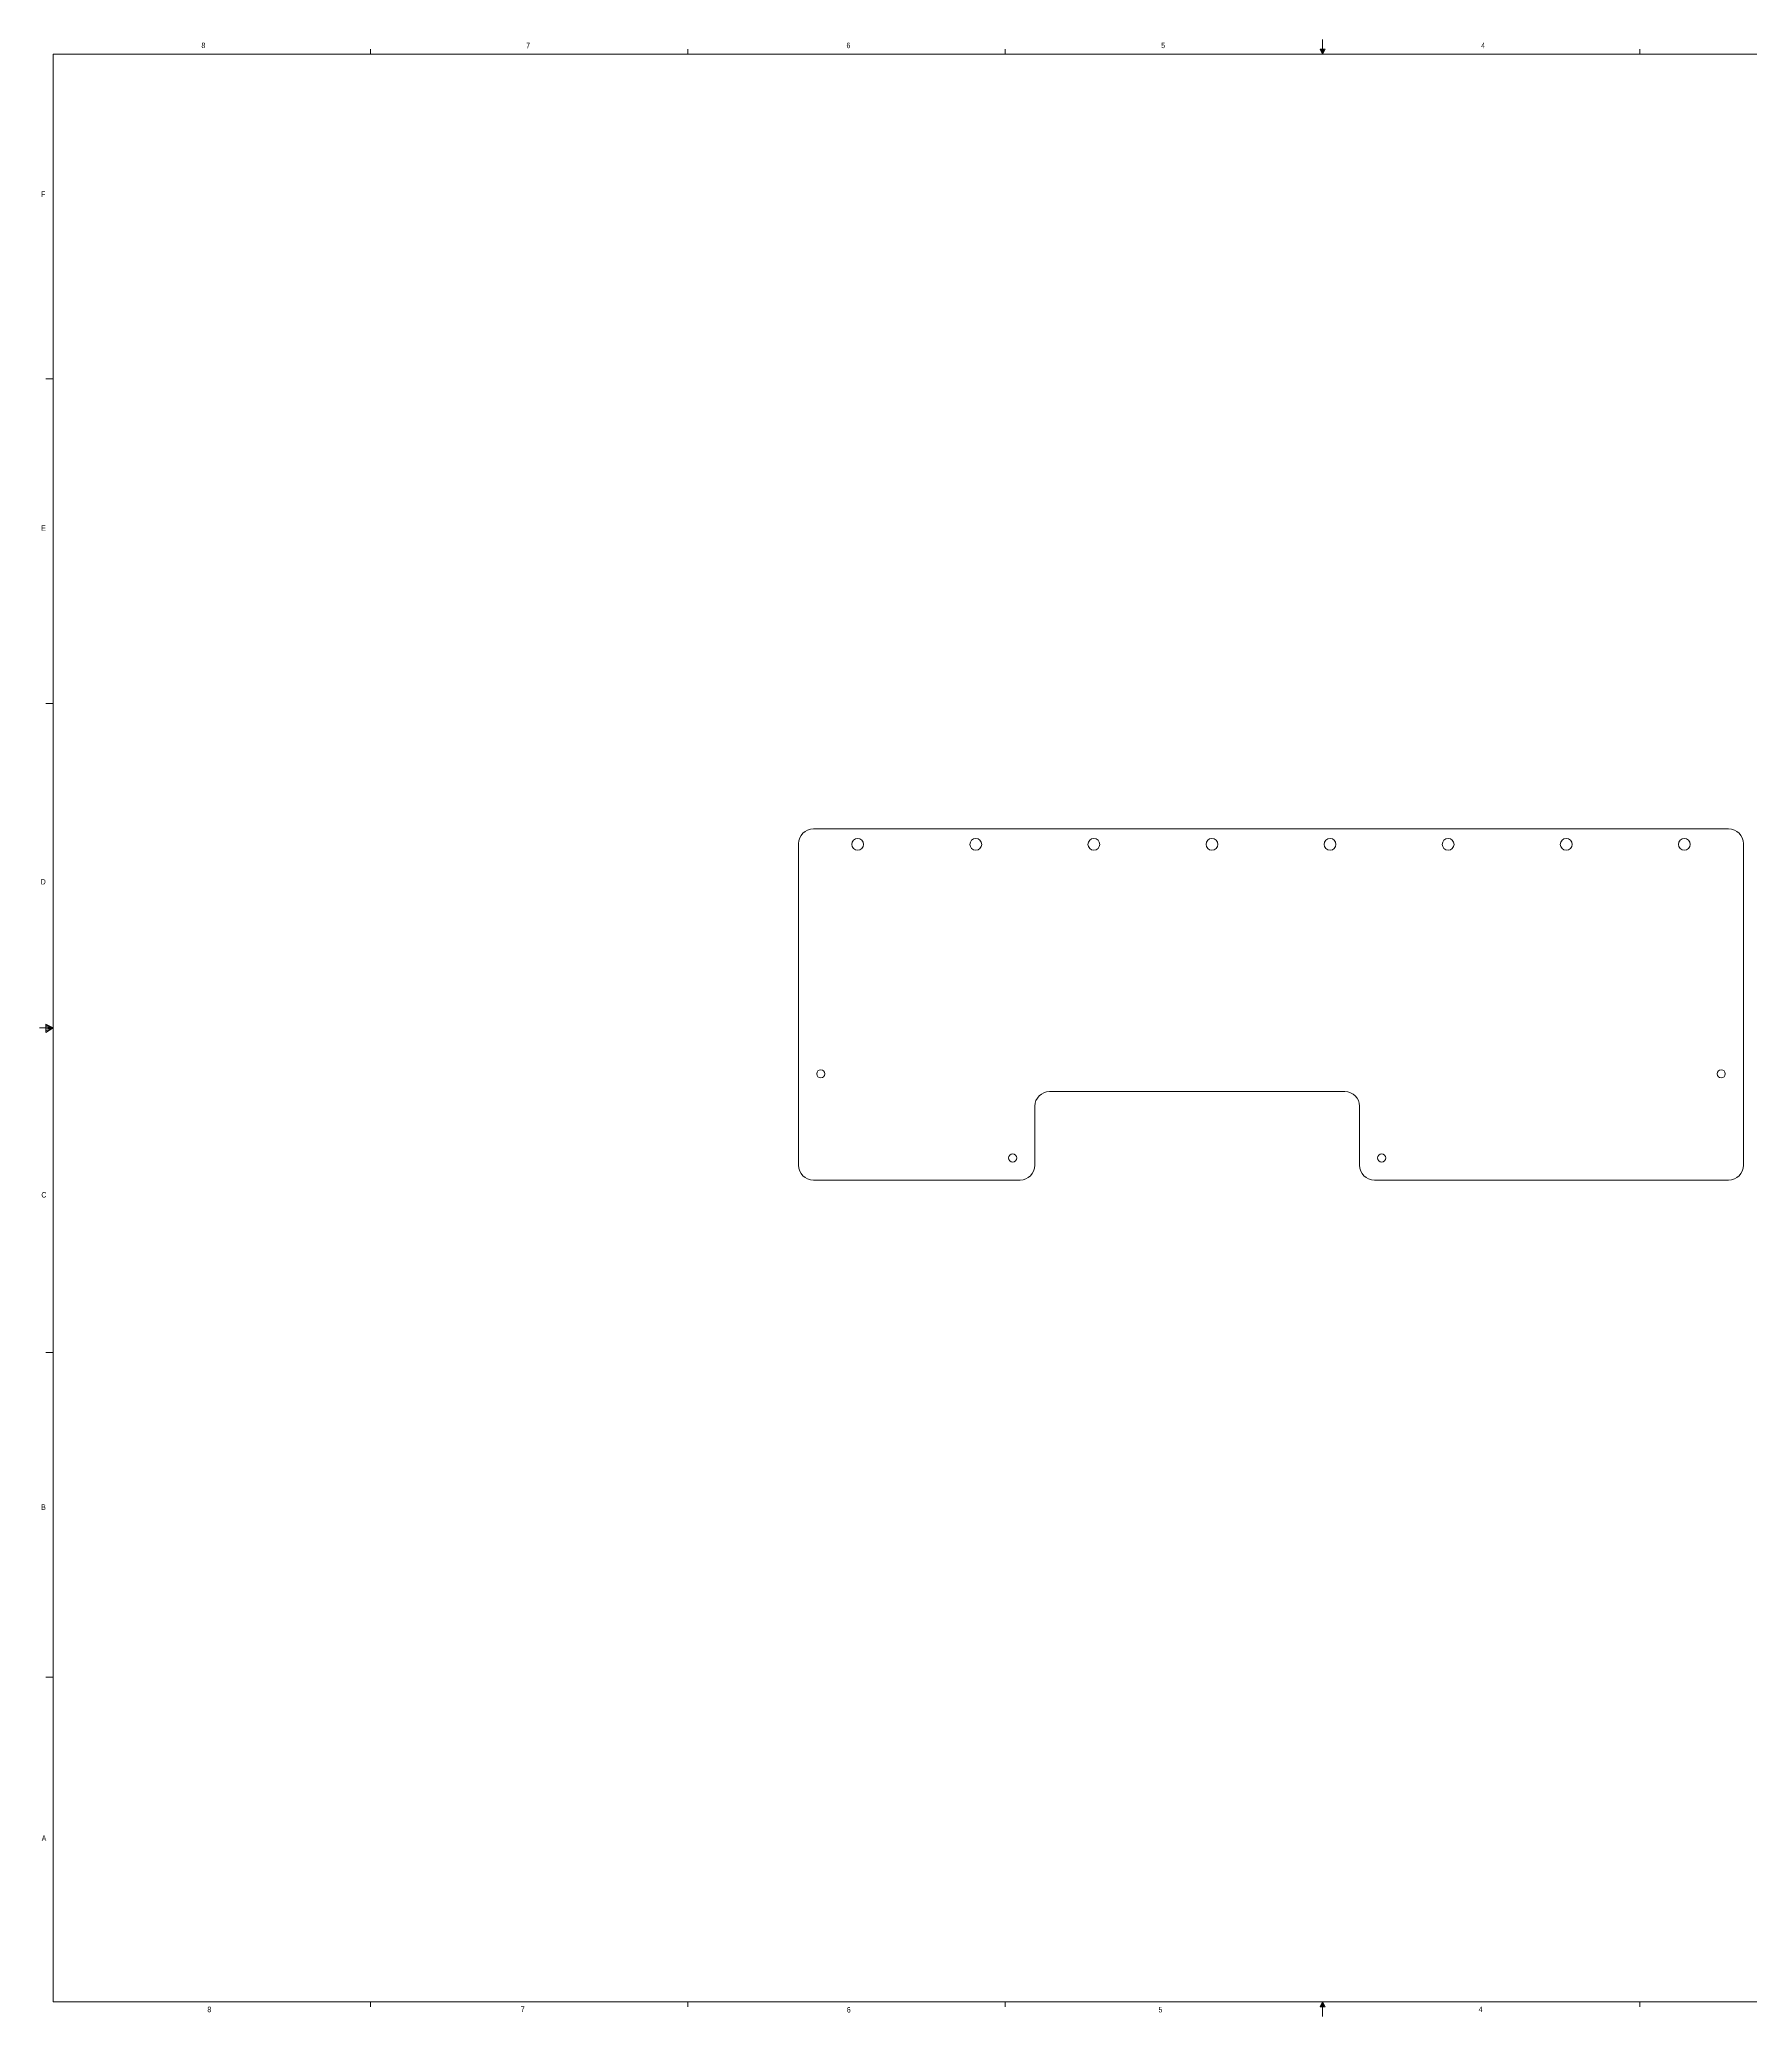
# Model space of a CAD drawing. Header units: inches. Extents: x 0.3 to 43.9, y 0.2 to 33.7.
# Drawn here: x 0.29 to 29.27, y 0.16 to 33.66 of the extents above; entities that cross this region are included whole.
import ezdxf

# ---------------------------------------------------------------- set-up
doc = ezdxf.new("R2010")
doc.units = ezdxf.units.IN
doc.header["$MEASUREMENT"] = 0
doc.styles.add('SLDTEXTSTYLE0', font='TXT', dxfattribs={"width": 0.75})

msp = doc.modelspace()

# ---------------------------------------------------------------- linework, layer by layer
at = {"color": 7, "linetype": 'Continuous', "lineweight": 0}
for p, q in [((5.898, 33.411), (5.898, 33.495)), ((11.273, 33.411), (11.273, 33.495)), ((16.648, 33.411), (16.648, 33.495)), ((21.981, 33.496), (22.067, 33.496)), ((22.023, 33.411), (21.981, 33.496)), ((22.023, 33.411), (21.989, 33.496)), ((22.023, 33.411), (22.009, 33.496)), ((22.023, 33.411), (22.023, 33.658)), ((22.023, 33.411), (22.036, 33.496)), ((22.023, 33.411), (22.046, 33.496)), ((22.023, 33.411), (22.067, 33.496)), ((27.398, 33.411), (27.398, 33.495)), ((0.523, 33.411), (43.523, 33.411)), ((0.523, 33.411), (0.523, 0.411)), ((0.523, 27.911), (0.398, 27.911)), ((0.523, 22.411), (0.398, 22.411)), ((0.523, 16.911), (0.294, 16.911)), ((0.399, 16.976), (0.399, 16.837)), ((0.523, 16.911), (0.399, 16.976)), ((0.399, 16.958), (0.523, 16.911)), ((0.399, 16.934), (0.523, 16.911)), ((0.399, 16.837), (0.523, 16.911)), ((0.399, 16.865), (0.523, 16.911)), ((0.399, 16.891), (0.523, 16.911)), ((0.523, 11.411), (0.398, 11.411)), ((0.523, 5.911), (0.398, 5.911)), ((43.523, 0.411), (0.523, 0.411)), ((5.898, 0.411), (5.898, 0.326)), ((11.273, 0.411), (11.273, 0.326)), ((16.648, 0.411), (16.648, 0.326)), ((22.023, 0.411), (21.981, 0.325)), ((22.023, 0.411), (21.989, 0.325)), ((22.023, 0.411), (22.009, 0.325)), ((22.023, 0.411), (22.023, 0.163)), ((22.023, 0.411), (22.067, 0.325)), ((22.023, 0.411), (22.046, 0.325)), ((22.023, 0.411), (22.036, 0.325)), ((27.398, 0.411), (27.398, 0.326)), ((21.981, 0.325), (22.067, 0.325))]:
    msp.add_line(p, q, dxfattribs=at)
at = {"color": 7, "linetype": 'Continuous', "lineweight": 15}
for p, q in [((28.9, 20.284), (13.4, 20.284)), ((13.15, 20.034), (13.15, 14.584)), ((29.15, 14.584), (29.15, 20.034)), ((17.4, 15.834), (22.4, 15.834)), ((17.15, 14.584), (17.15, 15.584)), ((22.65, 15.584), (22.65, 14.584)), ((13.4, 14.334), (16.9, 14.334)), ((22.9, 14.334), (28.9, 14.334))]:
    msp.add_line(p, q, dxfattribs=at)
for centre, radius in [((14.15, 20.022), 0.1), ((16.15, 20.022), 0.1), ((18.15, 20.022), 0.1), ((20.15, 20.022), 0.1), ((22.15, 20.022), 0.1), ((24.15, 20.022), 0.1), ((26.15, 20.022), 0.1), ((28.15, 20.022), 0.1), ((13.525, 16.134), 0.0689), ((28.775, 16.134), 0.0689), ((16.775, 14.709), 0.0689), ((23.025, 14.709), 0.0689)]:
    msp.add_circle(centre, radius, dxfattribs=at)
for centre, start, end in [((13.4, 20.034), 90, 180), ((28.9, 20.034), 0, 90), ((17.4, 15.584), 90, 180), ((22.4, 15.584), 0, 90), ((13.4, 14.584), 180, 270), ((16.9, 14.584), 270, 0), ((22.9, 14.584), 180, 270), ((28.9, 14.584), 270, 0)]:
    msp.add_arc(centre, 0.25, start, end, dxfattribs=at)

# ---------------------------------------------------------------- texts
at = {"color": 7, "linetype": 'Continuous', "lineweight": 0, "char_height": 0.0938, "attachment_point": 1, "style": 'SLDTEXTSTYLE0'}
for s, insert in [('8', (3.036, 33.607)), ('7', (8.536, 33.605)), ('6', (13.96, 33.606)), ('5', (19.291, 33.607)), ('4', (24.709, 33.603)), ('F', (0.318, 31.084)), ('E', (0.322, 25.428)), ('D', (0.313, 19.436)), ('C', (0.325, 14.132)), ('B', (0.322, 8.84)), ('A', (0.33, 3.231)), ('8', (3.136, 0.329)), ('7', (8.444, 0.332)), ('6', (13.966, 0.323)), ('5', (19.245, 0.325)), ('4', (24.667, 0.331))]:
    msp.add_mtext(s, dxfattribs=dict(at, insert=insert))

doc.saveas('drawing.dxf')
